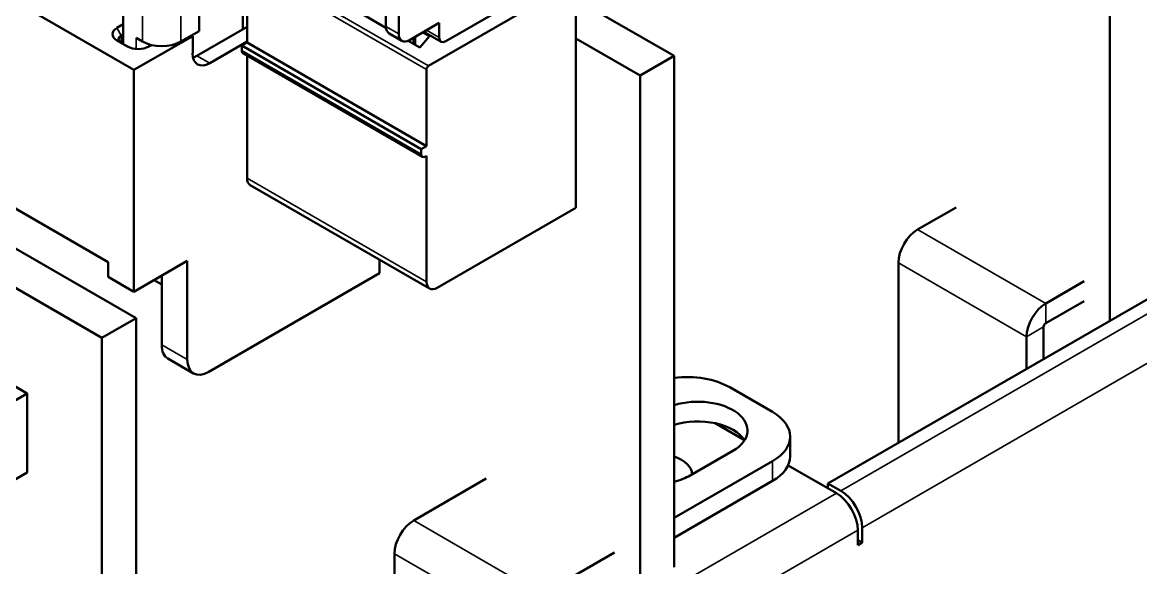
# Model space of a CAD drawing. Header units: millimetres. Extents: x 3137 to 5094, y 789 to 1822.
# Drawn here: x 4130.54 to 4167.57, y 1594.71 to 1612.77 of the extents above; entities that cross this region are included whole.
import ezdxf

# ---------------------------------------------------------------- set-up
doc = ezdxf.new("R2010")
doc.units = ezdxf.units.MM
doc.header["$LTSCALE"] = 1.8
doc.layers.add('외형선(ISO)', color=7, linetype='Continuous', lineweight=50)
doc.layers.add('좁은 외형선(ISO)', color=7, linetype='Continuous', lineweight=35)

msp = doc.modelspace()

# ---------------------------------------------------------------- linework, layer by layer
at = {"layer": '외형선(ISO)'}
for p, q in [((4166.552, 1602.891), (4166.552, 1621.589)), ((4143.005, 1612.391), (4143.005, 1617.126)), ((4150.076, 1615.33), (4144.561, 1612.146)), ((4137.985, 1612.105), (4137.985, 1614.636)), ((4134.237, 1611.198), (4129.093, 1614.168)), ((4136.394, 1612.484), (4136.394, 1614.281)), ((4143.995, 1611.329), (4148.874, 1614.146)), ((4148.874, 1614.146), (4148.874, 1606.634)), ((4137.843, 1613.497), (4137.843, 1612.546)), ((4142.581, 1613.37), (4142.581, 1612.636)), ((4148.874, 1613.542), (4152.127, 1611.664)), ((4133.884, 1613.321), (4133.884, 1612.056)), ((4142.583, 1612.594), (4141.598, 1613.162)), ((4133.884, 1612.709), (4133.671, 1612.587)), ((4136.323, 1611.668), (4137.985, 1612.627)), ((4144.349, 1612.758), (4143.359, 1612.186)), ((4144.349, 1612.268), (4144.349, 1612.758)), ((4133.884, 1612.382), (4133.813, 1612.342)), ((4134.237, 1611.198), (4136.182, 1612.321)), ((4134.308, 1612.26), (4134.52, 1612.137)), ((4135.793, 1612.137), (4136.394, 1612.484)), ((4136.182, 1612.321), (4136.146, 1612.342)), ((4136.182, 1612.321), (4136.182, 1611.75)), ((4142.685, 1612.407), (4143.109, 1612.162)), ((4143.498, 1612.267), (4143.498, 1612.065)), ((4144.02, 1612.319), (4143.705, 1611.946)), ((4143.804, 1612.444), (4144.02, 1612.319)), ((4143.837, 1612.462), (4144.411, 1612.131)), ((4150.996, 1611.011), (4148.874, 1612.235)), ((4133.671, 1612.178), (4134.025, 1611.974)), ((4134.818, 1612.023), (4134.732, 1611.974)), ((4136.747, 1611.423), (4137.985, 1612.137)), ((4137.808, 1612.003), (4137.985, 1612.105)), ((4143.748, 1608.573), (4137.808, 1612.003)), ((4137.808, 1611.839), (4137.808, 1612.003)), ((4143.924, 1608.676), (4137.985, 1612.105)), ((4143.705, 1611.946), (4143.321, 1612.167)), ((4143.323, 1612.166), (4143.323, 1612.168)), ((4137.849, 1611.748), (4143.789, 1608.319)), ((4137.985, 1607.614), (4137.985, 1611.67)), ((4152.127, 1611.664), (4150.996, 1611.011)), ((4152.127, 1611.664), (4152.127, 1594.726)), ((4134.237, 1603.85), (4134.237, 1611.198)), ((4143.924, 1608.676), (4143.924, 1611.207)), ((4150.996, 1593.91), (4150.996, 1611.011)), ((4143.748, 1608.573), (4143.924, 1608.676)), ((4143.748, 1608.41), (4143.748, 1608.573)), ((4143.924, 1608.349), (4143.889, 1608.328)), ((4143.924, 1604.185), (4143.924, 1608.349)), ((4138.088, 1607.385), (4144.028, 1603.956)), ((4133.389, 1604.83), (4129.726, 1606.945)), ((4148.874, 1606.634), (4144.278, 1603.981)), ((4160.188, 1605.912), (4161.461, 1606.647)), ((4129.726, 1605.618), (4134.308, 1602.973)), ((4133.389, 1604.34), (4133.389, 1604.83)), ((4136.005, 1604.871), (4134.237, 1603.85)), ((4136.005, 1601.605), (4136.005, 1604.871)), ((4142.369, 1604.914), (4142.369, 1604.462)), ((4142.369, 1604.462), (4136.712, 1601.196)), ((4159.552, 1598.849), (4159.552, 1604.81)), ((4133.176, 1602.32), (4129.726, 1604.312)), ((4134.237, 1603.85), (4133.389, 1604.34)), ((4134.909, 1604.238), (4135.156, 1604.095)), ((4135.156, 1602.095), (4135.156, 1604.381)), ((4168.673, 1604.116), (4157.218, 1597.502)), ((4164.431, 1603.463), (4165.703, 1604.197)), ((4164.431, 1602.809), (4165.703, 1603.544)), ((4134.308, 1602.973), (4133.176, 1602.32)), ((4134.308, 1602.973), (4134.308, 1584.275)), ((4164.36, 1601.626), (4164.36, 1602.687)), ((4133.176, 1583.622), (4133.176, 1602.32)), ((4163.794, 1601.299), (4163.794, 1602.36)), ((4136.212, 1601.147), (4135.363, 1601.637)), ((4130.702, 1600.482), (4129.726, 1601.046)), ((4125.893, 1597.706), (4130.702, 1600.482)), ((4130.702, 1600.482), (4130.702, 1597.87)), ((4155.38, 1599.87), (4153.965, 1600.687)), ((4153.479, 1599.497), (4154.451, 1598.936)), ((4155.965, 1599.054), (4155.965, 1598.4)), ((4154.071, 1598.584), (4152.657, 1597.768)), ((4152.127, 1596.359), (4155.38, 1598.237)), ((4130.702, 1597.87), (4125.893, 1595.094)), ((4155.897, 1598.101), (4157.501, 1597.176)), ((4143.5, 1596.277), (4145.904, 1597.666)), ((4152.127, 1595.706), (4155.38, 1597.584)), ((4157.218, 1597.339), (4157.218, 1597.502)), ((4157.218, 1597.502), (4157.642, 1597.257)), ((4158.208, 1595.461), (4158.208, 1595.951)), ((4158.349, 1596.033), (4158.349, 1595.543)), ((4158.349, 1595.543), (4158.208, 1595.624)), ((4147.743, 1593.828), (4150.147, 1595.216)), ((4158.349, 1595.543), (4158.208, 1595.461)), ((4142.864, 1589.215), (4142.864, 1595.175))]:
    msp.add_line(p, q, dxfattribs=at)
for centre, major_axis, start_param, end_param in [((4142.935, 1612.84), (-0.25, -0.433), 5.497787, 6.283185), ((4134.025, 1612.382), (-0.5, 0), 5.497787, 7.068583), ((4134.025, 1612.219), (-0.3, 0), 5.497787, 7.068583), ((4143.359, 1612.595), (-0.25, -0.433), 5.497787, 7.068583), ((4144.561, 1612.391), (-0.15, -0.26), 5.497787, 7.068583), ((4134.379, 1612.178), (0.5, 0), 3.926991, 5.497787), ((4135.156, 1612.505), (-0.9, 0), 0.785398, 2.356194), ((4136.747, 1612.076), (-0.4, -0.693), 5.497787, 7.068583), ((4136.323, 1612.321), (-0.4, -0.693), 0.55899, 0.785398), ((4137.949, 1611.921), (-0.1, -0.173), 5.497787, 6.283185), ((4143.995, 1611.247), (-0.05, -0.0866), 3.926991, 5.497787), ((4143.889, 1608.492), (-0.1, -0.173), 5.497787, 7.068583), ((4138.338, 1607.818), (-0.25, -0.433), 5.497787, 6.283185), ((4160.188, 1605.177), (0.45, 0.779), 0.785398, 2.356194), ((4144.278, 1604.389), (-0.25, -0.433), 5.497787, 7.068583), ((4164.431, 1602.728), (0.45, 0.779), 0.785398, 2.356194), ((4164.431, 1602.728), (0.05, 0.0866), 0.785398, 2.356194), ((4135.863, 1602.503), (-0.5, -0.866), 5.497787, 6.283185), ((4136.712, 1602.013), (-0.5, -0.866), 5.497787, 7.068583), ((4152.551, 1599.87), (2, 0), 0.785398, 1.784552), ((4152.905, 1599.258), (1.65, 0), 5.497787, 8.344864), ((4153.965, 1599.054), (2, 0), 5.497787, 7.068583), ((4152.905, 1598.604), (1.65, 0), 0.349938, 2.061679), ((4151.491, 1597.788), (1.23, 0), 0.022059, 1.026746), ((4153.965, 1598.4), (2, 0), 5.497787, 6.283185), ((4151.491, 1598.441), (-1.65, 0), 1.966757, 2.356194), ((4157.501, 1596.359), (-0.5, 0.866), 3.926991, 5.497787), ((4157.642, 1596.441), (0.5, -0.866), 0.785398, 2.356194), ((4143.5, 1595.543), (0.45, 0.779), 0.785398, 2.356194)]:
    msp.add_ellipse(centre, major_axis=major_axis, ratio=0.57735, start_param=start_param, end_param=end_param, dxfattribs=at)
at = {"layer": '좁은 외형선(ISO)'}
for p, q in [((4143.924, 1611.207), (4137.985, 1614.636)), ((4138.056, 1614.758), (4143.995, 1611.329)), ((4134.52, 1613.934), (4134.52, 1612.137)), ((4135.793, 1613.934), (4135.793, 1612.137)), ((4143.005, 1612.391), (4142.581, 1612.636)), ((4133.671, 1612.587), (4133.813, 1612.342)), ((4133.813, 1612.342), (4133.813, 1612.097)), ((4134.308, 1611.893), (4134.308, 1612.26)), ((4143.557, 1612.301), (4143.557, 1612.031)), ((4143.924, 1612.513), (4144.349, 1612.268)), ((4134.732, 1611.974), (4134.732, 1612.047)), ((4136.747, 1611.423), (4136.323, 1611.668)), ((4143.748, 1608.41), (4137.808, 1611.839)), ((4137.985, 1607.614), (4143.924, 1604.185)), ((4160.188, 1605.912), (4164.431, 1603.463)), ((4159.552, 1604.81), (4163.794, 1602.36)), ((4169.097, 1603.871), (4157.642, 1597.257)), ((4164.431, 1603.463), (4164.431, 1602.809)), ((4158.349, 1596.033), (4169.805, 1602.646)), ((4163.794, 1602.36), (4164.36, 1602.687)), ((4136.005, 1601.605), (4135.156, 1602.095)), ((4155.38, 1598.237), (4155.38, 1597.584)), ((4157.501, 1597.176), (4152.551, 1594.318)), ((4143.5, 1596.277), (4147.743, 1593.828)), ((4153.258, 1593.093), (4158.208, 1595.951)), ((4142.864, 1595.175), (4147.106, 1592.726))]:
    msp.add_line(p, q, dxfattribs=at)

doc.saveas('drawing.dxf')
